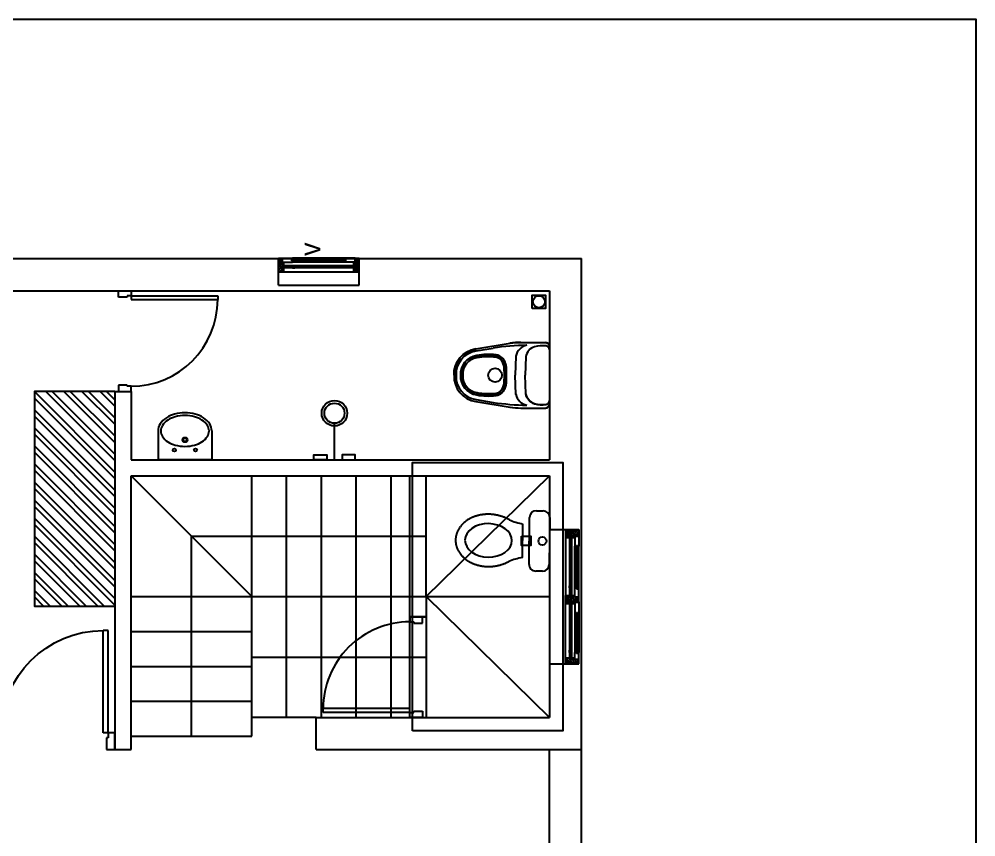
# Model space of a CAD drawing. Extents: x -4409 to 83729, y -39415 to 28842.
# Drawn here: x 12674 to 19807, y -26578 to -20484 of the extents above; entities that cross this region are included whole.
import ezdxf

# ---------------------------------------------------------------- set-up
doc = ezdxf.new("R2010")
doc.units = 0
doc.layers.get('0').update_dxf_attribs({"linetype": 'CONTINUOUS'})
for name, color, linetype in [('12_TEXT', 54, 'CONTINUOUS'), ('1_WALL', 7, 'CONTINUOUS'), ('4_JOINERY', 217, 'CONTINUOUS'), ('DOORS', 171, 'CONTINUOUS'), ('FIX', 161, 'CONTINUOUS'), ('SANITARIOS', 159, 'CONTINUOUS'), ('WALL', 1, 'CONTINUOUS'), ('WWW_CADBLOCKSFREE_COM', 7, 'CONTINUOUS')]:
    doc.layers.add(name, color=color, linetype=linetype)
doc.styles.add('1-100', font='txt', dxfattribs={"height": 24})

# ---------------------------------------------------------------- blocks, each defined once
blk = doc.blocks.new('*X58')
at = {"layer": '1_WALL', "color": 253, "linetype": 'CONTINUOUS'}
for p, q in [((13387.9, -23859.8), (12787.9, -23259.8)), ((13387.9, -23907.5), (12787.9, -23307.5)), ((13387.9, -23772.8), (12872.9, -23257.8)), ((13387.9, -23725.1), (12920.5, -23257.8)), ((13387.9, -23638.1), (13007.6, -23257.8)), ((13387.9, -23590.4), (13055.2, -23257.8)), ((13387.9, -23503.4), (13142.3, -23257.8)), ((13387.9, -23455.7), (13189.9, -23257.8)), ((13387.9, -23368.7), (13277, -23257.8)), ((13387.9, -23321), (13324.6, -23257.8)), ((13387.9, -23994.6), (12787.9, -23394.6)), ((13387.9, -24042.2), (12787.9, -23442.2)), ((13387.9, -24129.3), (12787.9, -23529.3)), ((13387.9, -24176.9), (12787.9, -23576.9)), ((13387.9, -24264), (12787.9, -23664)), ((13387.9, -24311.6), (12787.9, -23711.6)), ((13387.9, -24398.7), (12787.9, -23798.7)), ((13387.9, -24446.3), (12787.9, -23846.3)), ((13387.9, -24533.4), (12787.9, -23933.4)), ((13387.9, -24581), (12787.9, -23981)), ((13387.9, -24668.1), (12787.9, -24068.1)), ((13387.9, -24715.7), (12787.9, -24115.7)), ((13387.9, -24802.8), (12787.9, -24202.8)), ((13387.9, -24850.4), (12787.9, -24250.4)), ((13308.2, -24857.8), (12787.9, -24337.5)), ((13260.6, -24857.8), (12787.9, -24385.1)), ((13173.5, -24857.8), (12787.9, -24472.2)), ((13125.9, -24857.8), (12787.9, -24519.8)), ((13038.8, -24857.8), (12787.9, -24606.9)), ((12991.2, -24857.8), (12787.9, -24654.5)), ((12904.1, -24857.8), (12787.9, -24741.6)), ((12856.5, -24857.8), (12787.9, -24789.2))]:
    blk.add_line(p, q, dxfattribs=at)
blk = doc.blocks.new('WC-1')
at = {"layer": 'FIX'}
for p, q in [((-17.5, 0), (17.5, 0)), ((-22.5, -10), (-22.5, -5)), ((22.5, -5), (22.5, -10)), ((17.5, -15), (-17.5, -15)), ((12.5, -20), (-12.5, -20))]:
    blk.add_line(p, q, dxfattribs=at)
at = {"layer": 'FIX', "color": 1}
for points in [[(-3.5, -20.89), (-3.5, -13.89), (3.5, -13.89), (3.5, -20.89)], [(0, -63), (2.44, -62.66), (4.78, -61.67), (6.94, -60.05), (8.83, -57.87), (10.39, -55.22), (11.54, -52.2), (12.25, -48.91), (12.49, -45.5), (12.25, -42.09), (11.54, -38.8), (10.39, -35.78), (8.83, -33.13), (6.94, -30.95), (4.78, -29.33), (2.44, -28.34), (0, -28), (-2.44, -28.34), (-4.78, -29.33), (-6.94, -30.95), (-8.83, -33.13), (-10.39, -35.78), (-11.54, -38.8), (-12.25, -42.09), (-12.49, -45.5), (-12.25, -48.91), (-11.54, -52.2), (-10.39, -55.22), (-8.83, -57.87), (-6.94, -60.05), (-4.78, -61.67), (-2.44, -62.66)]]:
    blk.add_lwpolyline(points, close=True, dxfattribs=at)
at = {"layer": 'FIX'}
blk.add_lwpolyline([(-15.51, -30.05), (-15.73, -30.48), (-15.95, -30.91), (-16.17, -31.35), (-16.37, -31.79), (-16.57, -32.24), (-16.77, -32.68), (-16.96, -33.13), (-17.14, -33.58), (-17.32, -34.03), (-17.49, -34.48), (-17.65, -34.93), (-17.81, -35.38), (-17.96, -35.84), (-18.1, -36.29), (-18.24, -36.74), (-18.37, -37.2), (-18.49, -37.65), (-18.6, -38.1), (-18.71, -38.55), (-18.81, -39), (-18.9, -39.45), (-18.99, -39.9), (-19.07, -40.36), (-19.14, -40.81), (-19.21, -41.27), (-19.27, -41.72), (-19.32, -42.18), (-19.36, -42.64), (-19.4, -43.1), (-19.43, -43.55), (-19.46, -44.01), (-19.48, -44.47), (-19.49, -44.92), (-19.49, -45.38), (-19.49, -45.83), (-19.48, -46.28), (-19.47, -46.74), (-19.45, -47.2), (-19.42, -47.65), (-19.38, -48.11), (-19.34, -48.57), (-19.29, -49.03), (-19.24, -49.49), (-19.18, -49.94), (-19.11, -50.4), (-19.03, -50.86), (-18.95, -51.31), (-18.86, -51.76), (-18.76, -52.21), (-18.66, -52.66), (-18.55, -53.11), (-18.43, -53.55), (-18.31, -53.99), (-18.18, -54.43), (-18.04, -54.86), (-17.9, -55.29), (-17.75, -55.72), (-17.6, -56.14), (-17.43, -56.56), (-17.27, -56.98), (-17.09, -57.39), (-16.91, -57.79), (-16.73, -58.19), (-16.54, -58.58), (-16.34, -58.97), (-16.14, -59.35), (-15.93, -59.73), (-15.72, -60.1), (-15.5, -60.47), (-15.28, -60.83), (-15.05, -61.18), (-14.82, -61.52), (-14.59, -61.86), (-14.32, -62.24), (-14.03, -62.62), (-13.74, -62.99), (-13.44, -63.35), (-13.13, -63.71), (-12.82, -64.06), (-12.5, -64.4), (-12.17, -64.73), (-11.84, -65.05), (-11.5, -65.36), (-11.16, -65.67), (-10.81, -65.96), (-10.46, -66.25), (-10.1, -66.52), (-9.74, -66.79), (-9.37, -67.05), (-9, -67.29), (-8.63, -67.53), (-8.25, -67.75), (-7.86, -67.96), (-7.48, -68.17), (-7.08, -68.36), (-6.69, -68.55), (-6.29, -68.72), (-5.88, -68.88), (-5.47, -69.04), (-5.06, -69.18), (-4.65, -69.31), (-4.23, -69.43), (-3.81, -69.54), (-3.39, -69.64), (-2.97, -69.72), (-2.55, -69.79), (-2.12, -69.86), (-1.7, -69.91), (-1.27, -69.95), (-0.85, -69.98), (-0.42, -69.99), (0, -70), (0.42, -69.99), (0.85, -69.98), (1.27, -69.95), (1.7, -69.91), (2.12, -69.86), (2.55, -69.79), (2.97, -69.72), (3.39, -69.64), (3.81, -69.54), (4.23, -69.43), (4.65, -69.31), (5.06, -69.18), (5.47, -69.04), (5.88, -68.88), (6.29, -68.72), (6.69, -68.55), (7.08, -68.36), (7.48, -68.17), (7.86, -67.96), (8.25, -67.75), (8.63, -67.53), (9, -67.29), (9.37, -67.05), (9.74, -66.79), (10.1, -66.52), (10.46, -66.25), (10.81, -65.96), (11.16, -65.67), (11.5, -65.36), (11.84, -65.05), (12.17, -64.73), (12.5, -64.4), (12.82, -64.06), (13.13, -63.71), (13.44, -63.35), (13.74, -62.99), (14.03, -62.62), (14.32, -62.24), (14.59, -61.86), (14.82, -61.52), (15.05, -61.18), (15.28, -60.83), (15.5, -60.47), (15.72, -60.1), (15.93, -59.73), (16.14, -59.35), (16.34, -58.97), (16.54, -58.58), (16.73, -58.19), (16.91, -57.79), (17.09, -57.39), (17.27, -56.98), (17.43, -56.56), (17.6, -56.14), (17.75, -55.72), (17.9, -55.29), (18.04, -54.86), (18.18, -54.43), (18.31, -53.99), (18.43, -53.55), (18.55, -53.11), (18.66, -52.66), (18.76, -52.21), (18.86, -51.76), (18.95, -51.31), (19.03, -50.86), (19.11, -50.4), (19.18, -49.94), (19.24, -49.49), (19.29, -49.03), (19.34, -48.57), (19.38, -48.11), (19.42, -47.65), (19.45, -47.2), (19.47, -46.74), (19.48, -46.28), (19.49, -45.83), (19.49, -45.38), (19.49, -44.92), (19.48, -44.47), (19.46, -44.01), (19.43, -43.55), (19.4, -43.1), (19.36, -42.64), (19.32, -42.18), (19.27, -41.72), (19.21, -41.27), (19.14, -40.81), (19.07, -40.36), (18.99, -39.9), (18.9, -39.45), (18.81, -39), (18.71, -38.55), (18.6, -38.1), (18.49, -37.65), (18.37, -37.2), (18.24, -36.74), (18.1, -36.29), (17.96, -35.84), (17.81, -35.38), (17.65, -34.93), (17.49, -34.48), (17.32, -34.03), (17.14, -33.58), (16.96, -33.13), (16.77, -32.68), (16.57, -32.24), (16.37, -31.79), (16.17, -31.35), (15.95, -30.91), (15.73, -30.48), (15.51, -30.05)], dxfattribs=at)
at = {"layer": 'FIX', "color": 1}
blk.add_circle((0, -5.19), 3, dxfattribs=at)
at = {"layer": 'FIX'}
for centre, radius, start, end in [((-17.5, -5), 5, 90, 180), ((17.5, -5), 5, 0, 90), ((-17.5, -10), 5, 180, 270), ((17.5, -10), 5, 270, 0), ((-60.66, -11.05), 48.98, 337.17972, 349.47301), ((60.66, -11.05), 48.98, 190.52699, 202.82028)]:
    blk.add_arc(centre, radius, start, end, dxfattribs=at)
blk = doc.blocks.new('VCB')
at = {"layer": '4_JOINERY'}
for p, q in [((-24.55, 12), (75.45, 12)), ((-24.55, 12), (-24.55, -10)), ((75.45, 12), (75.45, -10)), ((-24.55, 0), (-18.55, 0)), ((-24.55, 0), (24.55, 0)), ((-24.55, -4.39), (-20.15, 0)), ((-24.55, 0), (-24.55, -10)), ((-20.39, 0), (-19.82, -0.57)), ((-18.6, 0), (-18.55, -0.05)), ((-18.55, 0), (-18.55, -7)), ((30.55, 0), (24.55, 0)), ((24.55, 0), (24.55, -7)), ((24.55, -0.48), (25.03, 0)), ((24.55, -2.28), (26.82, 0)), ((24.78, 0), (26.25, -1.47)), ((30.17, 0), (30.55, -0.37)), ((30.55, 0), (30.55, -7)), ((75.45, 0), (30.55, 0)), ((75.45, -4.39), (71.06, 0)), ((71.13, 0), (71.13, -7)), ((71.3, 0), (71.13, -0.17)), ((75.45, 0), (75.45, -10)), ((-24.55, -0.8), (-23.74, 0)), ((-24.55, -2.6), (-21.95, 0)), ((-24.55, -6.19), (-18.55, -0.19)), ((-24.55, -1.24), (-24.31, -1.47)), ((-24.55, -7.99), (-18.55, -1.99)), ((-24.55, -3.03), (-23.42, -4.16)), ((-24.55, -9.78), (-19.21, -4.45)), ((-24.55, -4.83), (-22.52, -6.86)), ((-23.86, -0.12), (-21.62, -2.37)), ((-22.97, -2.82), (-20.72, -5.06)), ((-22.97, -10), (-18.55, -5.58)), ((-22.07, -5.51), (-19.82, -7.75)), ((-21.17, -1.02), (-19.24, -2.95)), ((-20.27, -3.71), (-18.55, -5.44)), ((-19.55, -7), (-19.55, -10)), ((-19.55, -7), (-18.55, -7)), ((-19.4, -2.95), (25.4, -2.95)), ((-19.4, -2.95), (-19.4, -4.45)), ((-19.4, -4.45), (25.4, -4.45)), ((-19.37, -6.41), (-18.78, -7)), ((-18.55, -7), (-12.05, -7)), ((-12.05, -4.36), (-10.63, -2.95)), ((-12.05, -3.92), (-11.08, -2.95)), ((-12.05, -3.47), (-11.52, -2.95)), ((-12.05, -3.03), (-11.96, -2.95)), ((-12.05, -2.95), (-10.55, -2.95)), ((-12.05, -4.45), (-12.05, -2.95)), ((-10.55, -4.45), (-12.05, -4.45)), ((18.95, -7), (-12.05, -7)), ((-12.05, -7), (-12.05, -8.2)), ((-11.69, -4.45), (-10.55, -3.3)), ((-11.25, -4.45), (-10.55, -3.74)), ((-10.81, -4.45), (-10.55, -4.18)), ((-10.55, -2.95), (-10.55, -4.45)), ((18.95, -2.95), (17.45, -2.95)), ((17.45, -2.95), (17.45, -4.45)), ((18.6, -4.45), (17.45, -3.3)), ((18.16, -4.45), (17.45, -3.74)), ((17.72, -4.45), (17.45, -4.18)), ((17.45, -4.45), (18.95, -4.45)), ((18.95, -4.36), (17.54, -2.95)), ((18.95, -3.92), (17.98, -2.95)), ((18.95, -3.47), (18.43, -2.95)), ((18.95, -3.03), (18.87, -2.95)), ((18.95, -4.45), (18.95, -2.95)), ((18.95, -7), (18.95, -8.2)), ((24.55, -7), (18.95, -7)), ((24.55, -5.87), (30.41, 0)), ((24.55, -5.15), (25.35, -5.96)), ((24.55, -6.95), (24.6, -7)), ((25.55, -7), (24.55, -7)), ((24.9, -1.92), (27.15, -4.16)), ((25.21, -7), (30.55, -1.66)), ((25.4, -3.22), (28.62, 0)), ((25.4, -2.95), (25.4, -4.45)), ((25.55, -8.46), (29.69, -4.31)), ((25.55, -7), (25.55, -10)), ((25.8, -4.61), (28.05, -6.86)), ((25.8, -10), (30.55, -5.26)), ((26.7, -0.12), (28.95, -2.37)), ((27.6, -2.82), (29.84, -5.06)), ((28.5, -5.51), (29.99, -7)), ((29.39, -1.02), (30.55, -2.17)), ((29.55, -7), (29.55, -10)), ((29.55, -7), (30.55, -7)), ((29.69, -2.95), (71.99, -2.95)), ((29.69, -2.95), (29.69, -4.45)), ((29.69, -4.45), (71.99, -4.45)), ((30.55, -7), (37.95, -7)), ((37.95, -7), (37.95, -8.2)), ((37.95, -7), (66.95, -7)), ((40.45, -4.36), (41.87, -2.95)), ((40.45, -3.92), (41.42, -2.95)), ((40.45, -3.47), (40.98, -2.95)), ((40.45, -3.03), (40.54, -2.95)), ((40.45, -2.95), (41.95, -2.95)), ((40.45, -4.45), (40.45, -2.95)), ((41.95, -4.45), (40.45, -4.45)), ((40.81, -4.45), (41.95, -3.3)), ((41.25, -4.45), (41.95, -3.74)), ((41.69, -4.45), (41.95, -4.18)), ((41.95, -2.95), (41.95, -4.45)), ((66.95, -2.95), (65.45, -2.95)), ((65.45, -2.95), (65.45, -4.45)), ((66.6, -4.45), (65.45, -3.3)), ((66.16, -4.45), (65.45, -3.74)), ((65.72, -4.45), (65.45, -4.18)), ((65.45, -4.45), (66.95, -4.45)), ((66.95, -4.36), (65.54, -2.95)), ((66.95, -3.92), (65.98, -2.95)), ((66.95, -3.47), (66.43, -2.95)), ((66.95, -3.03), (66.87, -2.95)), ((66.95, -4.45), (66.95, -2.95)), ((71.13, -7), (66.95, -7)), ((66.95, -7), (66.95, -8.2)), ((72.08, -1.02), (71.13, -1.97)), ((75.45, -6.19), (71.13, -1.87)), ((75.45, -9.78), (71.13, -5.46)), ((72.13, -7), (71.13, -7)), ((72.98, -5.51), (71.49, -7)), ((73.87, -2.82), (71.63, -5.06)), ((75.45, -7.99), (71.91, -4.45)), ((71.99, -2.95), (71.99, -4.45)), ((72.13, -7), (72.13, -10)), ((74.77, -0.12), (72.53, -2.37)), ((75.45, -2.6), (72.86, 0)), ((75.45, -4.83), (73.43, -6.86)), ((75.45, -3.03), (74.32, -4.16)), ((75.45, -0.8), (74.65, 0)), ((75.45, -1.24), (75.22, -1.47)), ((-24.55, -8.42), (-24.31, -8.65)), ((-24.55, -10), (-19.55, -10)), ((-23.86, -7.31), (-21.62, -9.55)), ((-21.17, -8.2), (-19.55, -9.83)), ((-21.17, -10), (-19.55, -8.38)), ((-19.55, -10), (-12.05, -10)), ((-12.65, -8.2), (-12.65, -8.8)), ((-12.05, -8.2), (-12.65, -8.2)), ((-12.05, -8.8), (-12.65, -8.8)), ((18.95, -8.2), (-12.05, -8.2)), ((18.95, -8.8), (-12.05, -8.8)), ((-12.05, -8.8), (-12.05, -10)), ((18.95, -10), (-12.05, -10)), ((18.95, -8.2), (19.55, -8.2)), ((18.95, -8.8), (18.95, -10)), ((18.95, -8.8), (19.55, -8.8)), ((25.55, -10), (18.95, -10)), ((19.55, -8.2), (19.55, -8.8)), ((25.55, -7.95), (26.25, -8.65)), ((25.55, -9.74), (25.8, -10)), ((29.55, -10), (25.55, -10)), ((26.7, -7.31), (28.95, -9.55)), ((27.6, -10), (29.55, -8.05)), ((29.39, -8.2), (29.55, -8.36)), ((29.39, -10), (29.55, -9.85)), ((29.55, -10), (37.95, -10)), ((37.35, -8.2), (37.35, -8.8)), ((37.95, -8.2), (37.35, -8.2)), ((37.95, -8.8), (37.35, -8.8)), ((37.95, -8.2), (66.95, -8.2)), ((37.95, -8.8), (37.95, -10)), ((37.95, -8.8), (66.95, -8.8)), ((37.95, -10), (66.95, -10)), ((66.95, -8.2), (67.55, -8.2)), ((66.95, -8.8), (67.55, -8.8)), ((66.95, -8.8), (66.95, -10)), ((72.13, -10), (66.95, -10)), ((67.55, -8.2), (67.55, -8.8)), ((73.87, -10), (72.13, -8.26)), ((75.45, -10), (72.13, -10)), ((74.77, -7.31), (72.53, -9.55)), ((75.45, -8.42), (75.22, -8.65))]:
    blk.add_line(p, q, dxfattribs=at)
blk = doc.blocks.new('TRH')
at = {"layer": 'DOORS'}
for p, q in [((39041.2, 2496.14), (39041.2, 2565.13)), ((39041.2, 2565.13), (39044.2, 2565.13)), ((39044.2, 2496.14), (39044.2, 2565.13)), ((39041.2, 2496.14), (39044.2, 2496.14))]:
    blk.add_line(p, q, dxfattribs=at)
at = {"layer": 'DOORS', "linetype": 'CONTINUOUS'}
for p, q in [((39037.19, 2486.13), (39037.19, 2496.14)), ((39037.19, 2496.14), (39041.2, 2496.14)), ((39041.2, 2496.14), (39041.2, 2493.14)), ((39117.19, 2496.14), (39113.19, 2496.14)), ((39113.19, 2496.14), (39113.19, 2493.14)), ((39117.19, 2486.13), (39117.19, 2496.14)), ((39041.2, 2493.14), (39042.2, 2493.14)), ((39042.2, 2493.14), (39042.2, 2486.13)), ((39112.19, 2493.14), (39112.19, 2486.13)), ((39113.19, 2493.14), (39112.19, 2493.14)), ((39042.2, 2486.13), (39037.19, 2486.13)), ((39112.19, 2486.13), (39117.19, 2486.13))]:
    blk.add_line(p, q, dxfattribs=at)
at = {"layer": 'DOORS'}
blk.add_arc((39044.2, 2496.14), 68.99, 360, 90, dxfattribs=at)
blk = doc.blocks.new('RYTREYR')
at = {"layer": 'DOORS'}
for p, q in [((6351.54, 1005.98), (6351.54, 1082.23)), ((6351.54, 1082.23), (6355.29, 1082.23)), ((6355.29, 1005.98), (6355.29, 1082.23)), ((6351.54, 1005.98), (6355.29, 1005.98))]:
    blk.add_line(p, q, dxfattribs=at)
at = {"layer": 'DOORS', "linetype": 'CONTINUOUS'}
for p, q in [((6346.54, 993.48), (6346.54, 1005.98)), ((6346.54, 1005.98), (6351.54, 1005.98)), ((6351.54, 1005.98), (6351.54, 1002.23)), ((6436.54, 1005.98), (6431.54, 1005.98)), ((6431.54, 1005.98), (6431.54, 1002.23)), ((6436.54, 993.48), (6436.54, 1005.98)), ((6351.54, 1002.23), (6352.79, 1002.23)), ((6352.79, 1002.23), (6352.79, 993.48)), ((6430.29, 1002.23), (6430.29, 993.48)), ((6431.54, 1002.23), (6430.29, 1002.23)), ((6352.79, 993.48), (6346.54, 993.48)), ((6430.29, 993.48), (6436.54, 993.48))]:
    blk.add_line(p, q, dxfattribs=at)
at = {"layer": 'DOORS'}
blk.add_arc((6355.29, 1005.98), 76.25, 0.00387, 89.99831, dxfattribs=at)
blk = doc.blocks.new('EWR4')
at = {"layer": '4_JOINERY', "color": 150}
for p, q in [((5.38, -6.84), (5.38, -9.84)), ((5.38, -8.43), (6.97, -6.84)), ((25.38, -6.84), (5.38, -6.84)), ((6.27, -7.54), (5.58, -6.84)), ((5.76, -9.84), (8.76, -6.84)), ((8.97, -8.43), (7.38, -6.84)), ((7.56, -9.84), (10.56, -6.84)), ((8.38, -10.82), (12.36, -6.84)), ((11.66, -9.33), (9.42, -7.09)), ((11.01, -9.99), (14.15, -6.84)), ((13.46, -7.54), (12.76, -6.84)), ((15.38, -7.66), (14.56, -6.84)), ((15.38, -6.84), (15.38, -10.84)), ((15.38, -6.84), (15.38, -62.84)), ((25.38, -6.84), (25.38, -66.84)), ((6.78, -9.84), (5.38, -8.43)), ((8.38, -9.84), (5.38, -9.84)), ((5.38, -9.84), (5.38, -17.34)), ((9.58, -10.84), (7.62, -8.88)), ((8.38, -9.84), (8.38, -10.84)), ((8.38, -10.84), (8.38, -17.34)), ((15.38, -10.84), (8.38, -10.84)), ((10.15, -10.84), (10.93, -10.06)), ((10.93, -10.4), (10.32, -9.78)), ((10.93, -63.7), (10.93, -9.99)), ((12.43, -9.99), (10.93, -9.99)), ((14.36, -10.23), (12.11, -7.99)), ((12.43, -10.36), (15.38, -7.41)), ((12.43, -63.7), (12.43, -9.99)), ((13.17, -10.84), (13.01, -10.68)), ((13.75, -10.84), (15.38, -9.21)), ((15.38, -9.45), (14.81, -8.88)), ((6.58, -17.34), (5.38, -17.34)), ((5.38, -56.34), (5.38, -17.34)), ((6.58, -17.34), (6.58, -16.74)), ((7.18, -16.74), (6.58, -16.74)), ((6.58, -56.34), (6.58, -17.34)), ((7.18, -17.34), (7.18, -16.74)), ((8.38, -17.34), (7.18, -17.34)), ((7.18, -56.34), (7.18, -17.34)), ((8.38, -56.34), (8.38, -17.34)), ((10.93, -18.84), (10.93, -17.34)), ((10.93, -17.34), (12.43, -17.34)), ((10.93, -17.7), (12.08, -18.84)), ((10.93, -18.14), (11.63, -18.84)), ((10.93, -18.58), (11.19, -18.84)), ((12.43, -18.84), (10.93, -18.84)), ((11.02, -17.34), (12.43, -18.75)), ((11.46, -17.34), (12.43, -18.31)), ((11.9, -17.34), (12.43, -17.87)), ((12.34, -17.34), (12.43, -17.43)), ((12.43, -17.34), (12.43, -18.84)), ((6.58, -56.34), (5.38, -56.34)), ((5.38, -63.84), (5.38, -56.34)), ((6.58, -56.34), (6.58, -56.94)), ((7.18, -56.94), (6.58, -56.94)), ((8.38, -56.34), (7.18, -56.34)), ((7.18, -56.34), (7.18, -56.94)), ((8.38, -62.84), (8.38, -56.34)), ((10.93, -55.1), (11.19, -54.84)), ((10.93, -55.55), (11.63, -54.84)), ((10.93, -55.99), (12.08, -54.84)), ((12.43, -54.84), (10.93, -54.84)), ((10.93, -54.84), (10.93, -56.34)), ((10.93, -56.34), (12.43, -56.34)), ((11.02, -56.34), (12.43, -54.93)), ((11.46, -56.34), (12.43, -55.37)), ((11.9, -56.34), (12.43, -55.81)), ((12.34, -56.34), (12.43, -56.26)), ((12.43, -56.34), (12.43, -54.84)), ((8.38, -63.84), (5.38, -63.84)), ((5.38, -63.84), (5.38, -66.84)), ((5.38, -66.11), (7.65, -63.84)), ((5.38, -64.32), (5.85, -63.84)), ((6.44, -66.84), (10.44, -62.84)), ((8.07, -65.21), (6.7, -63.84)), ((8.24, -66.84), (11.39, -63.7)), ((8.38, -63.84), (8.38, -62.84)), ((15.38, -62.84), (8.38, -62.84)), ((8.38, -63.11), (8.65, -62.84)), ((10.76, -66.11), (8.52, -63.87)), ((9.87, -63.42), (9.29, -62.84)), ((10.03, -66.84), (14.03, -62.84)), ((12.43, -63.7), (10.93, -63.7)), ((11.83, -66.84), (15.38, -63.3)), ((12.56, -64.32), (11.94, -63.7)), ((15.25, -65.21), (13.01, -62.97)), ((15.38, -62.84), (15.38, -66.84)), ((6.11, -66.84), (5.38, -66.11)), ((25.38, -66.84), (5.38, -66.84)), ((7.9, -66.84), (6.72, -65.66)), ((9.7, -66.84), (9.42, -66.56)), ((13.29, -66.84), (11.21, -64.76)), ((13.63, -66.84), (15.38, -65.09)), ((15.09, -66.84), (13.91, -65.66))]:
    blk.add_line(p, q, dxfattribs=at)
blk = doc.blocks.new('IIIIIIIIIIIIIIIIIIII')
at = {"layer": 'SANITARIOS', "color": 7}
for p, q in [((788.4031, 261.7926), (788.4031, 261.9767)), ((788.4331, 262.0067), (788.4591, 262.0067)), ((788.4591, 262.0067), (788.836, 262.0067)), ((788.4591, 262.0067), (788.836, 262.0067)), ((788.862, 262.0067), (788.836, 262.0067)), ((788.892, 261.7926), (788.892, 261.9767)), ((788.5095, 261.8306), (788.6476, 261.8258)), ((788.7857, 261.8306), (788.6476, 261.8258)), ((788.5053, 261.7572), (788.6476, 261.7523)), ((788.7899, 261.7572), (788.6476, 261.7523)), ((788.4511, 261.4567), (788.4096, 261.7126)), ((788.6174, 261.6699), (788.6778, 261.6699)), ((788.6177, 261.6849), (788.6476, 261.6849)), ((788.6476, 261.6849), (788.6775, 261.6849)), ((788.8441, 261.4567), (788.8856, 261.7126)), ((788.4659, 261.4591), (788.4452, 261.587)), ((788.8293, 261.4591), (788.85, 261.587))]:
    blk.add_line(p, q, dxfattribs=at)
for points in [[(788.6476, 261.2957, -0.382405), (788.4511, 261.4567), (788.4096, 261.7126, -0.040213), (788.4031, 261.7926), (788.4031, 261.9767, -0.414214), (788.4331, 262.0067), (788.4591, 262.0067)], [(788.4591, 262.0067, 0.364314), (788.4296, 261.9818, 0.112271), (788.4354, 261.8953, 0.278416), (788.5095, 261.8306), (788.6476, 261.8258)], [(788.6476, 261.2957, 0.382405), (788.8441, 261.4567), (788.8856, 261.7126, 0.040213), (788.892, 261.7926), (788.892, 261.9767, 0.414214), (788.862, 262.0067), (788.836, 262.0067)], [(788.836, 262.0067, -0.364314), (788.8656, 261.9818, -0.112271), (788.8598, 261.8953, -0.278416), (788.7857, 261.8306), (788.6476, 261.8258)], [(788.6476, 261.3107, -0.383569), (788.4659, 261.4591), (788.4452, 261.587)], [(788.6476, 261.3107, 0.383569), (788.8293, 261.4591), (788.85, 261.587)]]:
    blk.add_lwpolyline(points, format="xyb", dxfattribs=at)
for points in [[(788.5053, 261.7572), (788.6476, 261.7523)], [(788.7899, 261.7572), (788.6476, 261.7523)]]:
    blk.add_lwpolyline(points, dxfattribs=at)
for points in [[(788.6476, 261.3457, -0.3863), (788.5005, 261.4644, -0.069564), (788.4959, 261.6085, -0.301962), (788.5583, 261.6771, -0.087243), (788.6177, 261.6849), (788.6476, 261.6849), (788.6775, 261.6849, -0.087243), (788.7369, 261.6771, -0.301962), (788.7993, 261.6085, -0.069564), (788.7947, 261.4644, -0.3863)], [(788.6476, 261.3607, -0.388576), (788.5153, 261.4668, -0.069453), (788.5108, 261.6065, -0.302408), (788.5624, 261.6626, -0.08847), (788.6174, 261.6699), (788.6778, 261.6699, -0.08847), (788.7328, 261.6626, -0.302408), (788.7844, 261.6065, -0.069453), (788.7799, 261.4668, -0.388576)]]:
    blk.add_lwpolyline(points, format="xyb", close=True, dxfattribs=at)
blk.add_circle((788.6476, 261.6011), 0.0515, dxfattribs=at)
blk.add_circle((788.6476, 261.6011), 0.0515, dxfattribs=at)
for centre, radius, start, end in [((788.4331, 261.9767), 0.03, 90, 180), ((788.6227, 261.9514), 0.1955, 171.0536, 196.67696), ((788.4591, 261.9767), 0.03, 90, 170.06947), ((788.836, 261.9767), 0.03, 9.93053, 90), ((788.6725, 261.9514), 0.1955, 343.32304, 8.9464), ((788.862, 261.9767), 0.03, 0, 90), ((788.5261, 261.9243), 0.0952, 197.72096, 259.95307), ((788.7691, 261.9243), 0.0952, 280.04693, 342.27904), ((788.5226, 261.8553), 0.0997, 190.17258, 260.02856), ((790.3266, 261.8682), 1.9024, 180.91721, 188.49959), ((788.5226, 261.8553), 0.0997, 190.17258, 260.02856), ((790.3266, 261.8682), 1.9024, 180.91721, 188.49959), ((788.7726, 261.8553), 0.0997, 279.97144, 349.82742), ((788.7726, 261.8553), 0.0997, 279.97144, 349.82742), ((786.9686, 261.8682), 1.9024, 351.50041, 359.08279), ((786.9686, 261.8682), 1.9024, 351.50041, 359.08279), ((788.9031, 261.7926), 0.5, 180, 189.21126), ((788.392, 261.7926), 0.5, 350.78874, 0), ((788.5787, 261.5958), 0.0838, 104.10175, 171.31106), ((788.6103, 261.5121), 0.173, 87.55748, 107.5015), ((788.6103, 261.5121), 0.158, 87.44414, 107.66724), ((788.6849, 261.5121), 0.173, 72.4985, 92.44252), ((788.6849, 261.5121), 0.158, 72.33276, 92.55586), ((788.7165, 261.5958), 0.0838, 8.68894, 75.89825), ((789.0134, 261.5529), 0.5205, 173.8689, 189.78625), ((789.0134, 261.5529), 0.5055, 173.90845, 189.80046), ((788.5787, 261.5958), 0.0688, 103.74079, 171.04381), ((788.7165, 261.5958), 0.0688, 8.95619, 76.25921), ((788.2818, 261.5529), 0.5055, 350.19954, 6.09155), ((788.2818, 261.5529), 0.5205, 350.21375, 6.1311), ((788.6392, 261.4859), 0.1904, 188.81413, 272.52262), ((788.6392, 261.4859), 0.1754, 188.7975, 272.73852), ((788.6394, 261.486), 0.1406, 188.84801, 273.33421), ((788.6394, 261.486), 0.1256, 188.79316, 273.73293), ((788.6558, 261.486), 0.1256, 266.26707, 351.20684), ((788.6558, 261.486), 0.1406, 266.66579, 351.15199), ((788.656, 261.4859), 0.1754, 267.26148, 351.2025), ((788.656, 261.4859), 0.1904, 267.47738, 351.18587)]:
    blk.add_arc(centre, radius, start, end, dxfattribs=at)
blk = doc.blocks.new('CHUV')
at = {"color": 252}
blk.add_lwpolyline([(23.4602, 11.9336), (23.4602, 12.2056)], dxfattribs=at)
for points in [[(23.4031, 11.9336), (23.3051, 11.9336), (23.3051, 11.9706), (23.4031, 11.9706)], [(23.5173, 11.9336), (23.6152, 11.9336), (23.6152, 11.9706), (23.5173, 11.9706)]]:
    blk.add_lwpolyline(points, close=True, dxfattribs=at)
for radius in [0.095, 0.075]:
    blk.add_circle((23.4602, 12.2805), radius, dxfattribs=at)

msp = doc.modelspace()

# ---------------------------------------------------------------- linework, layer by layer
at = {"color": 252}
for p, q in [((13709.882, -23552.819), (13709.882, -23767.819)), ((14109.882, -23552.819), (14109.882, -23767.819))]:
    msp.add_line(p, q, dxfattribs=at)
msp.add_line((14109.882, -23767.819), (13709.882, -23767.819))
msp.add_lwpolyline([(14109.882, -23552.819, 0.14480031), (14094.538, -23500.947, 0.10717465), (14047.929, -23454.648, 0.0776099), (13986.827, -23427.828, 0.06476683), (13909.882, -23417.819, 0.06476683), (13832.937, -23427.828, 0.0776099), (13771.835, -23454.648, 0.10717465), (13725.226, -23500.947, 0.14480031), (13709.882, -23552.819, 0.14480031)], format="xyb", dxfattribs=at)
msp.add_lwpolyline([(13729.882, -23552.819, 0.14480031), (13742.008, -23593.812, 0.10717465), (13782.603, -23634.136, 0.0776099), (13838.054, -23658.476, 0.06476683), (13909.882, -23667.819, 0.06476683), (13981.711, -23658.476, 0.0776099), (14037.161, -23634.136, 0.10717465), (14077.757, -23593.812, 0.14480031), (14089.882, -23552.819, 0.14480031), (14077.757, -23511.827, 0.10717465), (14037.161, -23471.502, 0.0776099), (13981.711, -23447.163, 0.06476683), (13909.882, -23437.819, 0.06476683), (13838.054, -23447.163, 0.0776099), (13782.603, -23471.502, 0.10717465), (13742.008, -23511.827, 0.14480031)], format="xyb", close=True, dxfattribs=at)
for centre, radius in [((13910.577, -23619.164), 18.303), ((13910.577, -23619.164), 13.303), ((13830.95, -23694.991), 11.766), ((13988.815, -23694.991), 11.766)]:
    msp.add_circle(centre, radius, dxfattribs=at)
at = {"layer": '1_WALL'}
for p, q in [((9007.882, -22267.819), (16867.882, -22267.819)), ((16867.882, -25927.819), (16867.882, -22267.819)), ((9247.882, -22507.819), (13387.882, -22507.819)), ((13387.882, -22507.819), (16627.882, -22507.819)), ((16627.882, -22507.819), (16627.882, -23767.819)), ((13387.882, -23257.794), (13387.882, -23767.819)), ((13387.882, -23257.794), (13507.882, -23257.794)), ((13387.882, -23257.794), (13507.882, -23257.794)), ((13507.882, -23257.794), (13507.882, -23767.819)), ((13387.882, -23767.819), (13387.882, -25927.819)), ((13507.882, -23767.819), (16627.882, -23767.819)), ((13507.882, -23887.819), (16627.882, -23887.819)), ((13507.882, -25927.819), (13507.882, -23887.819)), ((15587.882, -25687.819), (15587.882, -23887.819)), ((16627.882, -23887.819), (16627.882, -25687.819)), ((15707.882, -24937.844), (15587.882, -24937.844)), ((15587.882, -24937.844), (15707.882, -24937.844)), ((14887.882, -25687.819), (16627.882, -25687.819)), ((14887.882, -25927.819), (14887.882, -25687.819)), ((13387.882, -25927.819), (13507.882, -25927.819)), ((14887.882, -25927.819), (16867.882, -25927.819))]:
    msp.add_line(p, q, dxfattribs=at)
at = {"layer": '1_WALL', "color": 252}
for p, q in [((13507.882, -23887.819), (14407.882, -24787.819)), ((14407.882, -24787.819), (14407.882, -23887.819)), ((14667.882, -24787.819), (14667.882, -23887.819)), ((14927.882, -24787.819), (14927.882, -23887.819)), ((15187.882, -24787.819), (15187.882, -23887.819)), ((15447.882, -24787.819), (15447.882, -23887.819)), ((15707.882, -24787.819), (15707.882, -23887.819)), ((15707.882, -24787.819), (16627.882, -23887.819)), ((13957.882, -24787.819), (13957.882, -24337.819)), ((13957.882, -24337.819), (15707.882, -24337.819)), ((13507.882, -24787.819), (14407.882, -24787.819)), ((13957.882, -25827.819), (13957.882, -24787.819)), ((14407.882, -25827.819), (14407.882, -24787.819)), ((14407.882, -24787.819), (15707.882, -24787.819)), ((14667.882, -25687.819), (14667.882, -24787.819)), ((14927.882, -25687.819), (14927.882, -24787.819)), ((15187.882, -25687.819), (15187.882, -24787.819)), ((15447.882, -25687.819), (15447.882, -24787.819)), ((15707.882, -24787.819), (15707.882, -25687.819)), ((15707.882, -24787.819), (16627.882, -25687.819)), ((15707.882, -24787.819), (16627.882, -24787.819)), ((13507.882, -25047.819), (14407.882, -25047.819)), ((14407.882, -25237.819), (15707.882, -25237.819)), ((13507.882, -25307.819), (14407.882, -25307.819)), ((13507.882, -25567.819), (14407.882, -25567.819)), ((14887.882, -25687.819), (14407.882, -25687.819)), ((13507.882, -25827.819), (14407.882, -25827.819))]:
    msp.add_line(p, q, dxfattribs=at)
at = {"layer": '1_WALL', "color": 7}
msp.add_lwpolyline([(7452.349, -38054.072), (7452.349, -20484.13), (19807.48, -20484.13), (19807.48, -38054.072)], close=True, dxfattribs=at)
at = {"layer": '1_WALL', "color": 253}
msp.add_lwpolyline([(13387.882, -23257.794), (12787.882, -23257.794), (12787.882, -24857.794), (13387.882, -24857.794)], dxfattribs=at)
at = {"layer": '1_WALL', "color": 1}
msp.add_lwpolyline([(15607.882, -25787.819), (15607.882, -23787.819), (16727.882, -23787.819), (16727.882, -25787.819)], close=True, dxfattribs=at)
at = {"layer": 'WWW_CADBLOCKSFREE_COM', "color": 252}
msp.add_lwpolyline([(16499.65, -22640.689), (16499.65, -22540.689), (16599.65, -22540.689), (16599.65, -22640.689), (16499.65, -22640.689)], dxfattribs=at)
at = {"layer": 'WWW_CADBLOCKSFREE_COM', "color": 7}
for points in [[(16627.756, -32767.819), (16627.756, -25927.819)], [(16867.882, -33007.819), (16867.882, -25927.819)]]:
    msp.add_lwpolyline(points, dxfattribs=at)
at = {"layer": 'WWW_CADBLOCKSFREE_COM', "color": 252}
msp.add_circle((16549.65, -22590.689), 44.482, dxfattribs=at)

# ---------------------------------------------------------------- block references
at = {"color": 5, "xscale": 9.374687640517491, "yscale": 9.374687640517491, "zscale": 9.374687640517491}
for p, rotation in [((-9892.642, 343453.675), 270), ((38988.407, -391649.314), 90)]:
    msp.add_blockref('TRH', p, dxfattribs=dict(at, rotation=rotation))
at = {"color": 252, "xscale": 1000, "yscale": 1000, "zscale": 1000, "rotation": 359.9999999999999}
msp.add_blockref('CHUV', (-8435.233, -35701.39), dxfattribs=at)
at = {"layer": '1_WALL', "xscale": -10, "yscale": 10, "zscale": 10, "rotation": 90}
msp.add_blockref('EWR4', (14539.835, -22212.427), dxfattribs=at)
at = {"layer": '1_WALL', "color": 253}
msp.add_blockref('*X58', (0, 0), dxfattribs=at)
at = {"layer": '4_JOINERY', "xscale": -10, "yscale": 10, "zscale": 10}
msp.add_blockref('RYTREYR', (76853.278, -35862.635), dxfattribs=at)
at = {"layer": 'SANITARIOS', "xscale": 1000, "yscale": 1000, "zscale": 1000, "rotation": 270}
msp.add_blockref('IIIIIIIIIIIIIIIIIIII', (-245378.794, 765509.779), dxfattribs=at)
at = {"layer": 'WALL', "color": 7, "xscale": 10, "yscale": 10, "zscale": 10, "rotation": 269.3541510858229}
msp.add_blockref('WC-1', (16627.882, -24373.72), dxfattribs=at)
at = {"layer": 'WALL', "xscale": -10, "yscale": 10, "zscale": 10, "rotation": 89.99999999999552}
msp.add_blockref('VCB', (16747.882, -24533.279), dxfattribs=at)

# ---------------------------------------------------------------- texts
at = {"layer": '12_TEXT', "color": 54, "linetype": 'CONTINUOUS', "style": '1-100'}
msp.add_text('v', height=150, rotation=90, dxfattribs=at).set_placement((14918.482, -22248.851))

doc.saveas('drawing.dxf')
